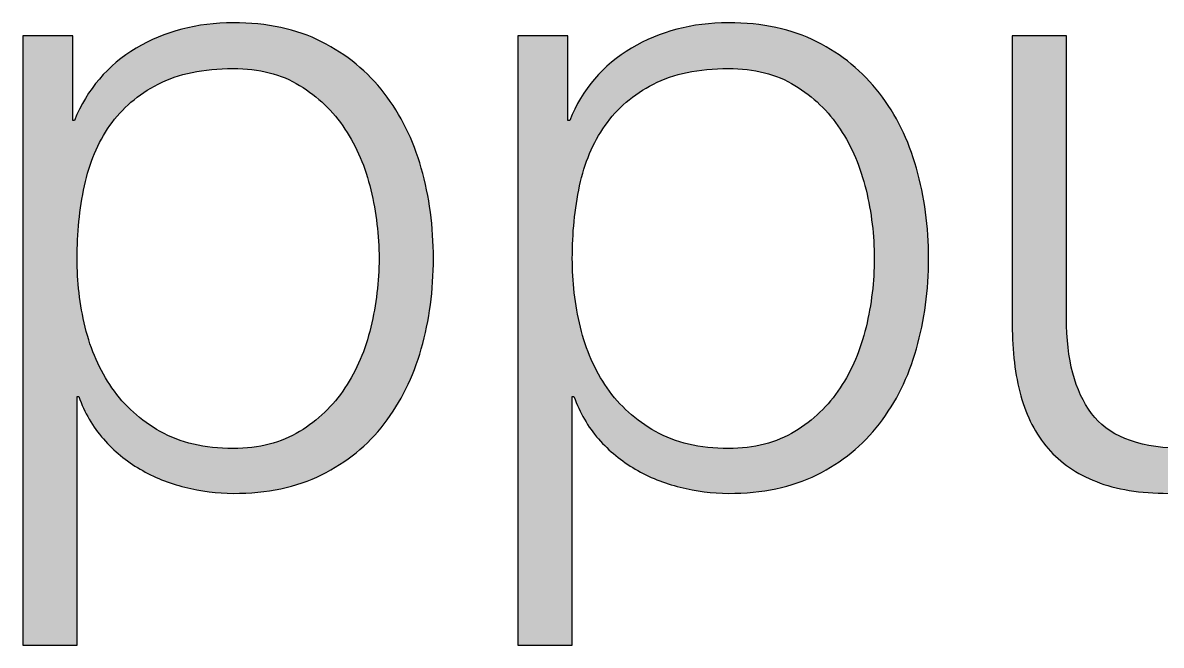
# Paper-space layout 'A0mask (portrait)' of a CAD drawing. Extents: x 0 to 810, y 0 to 1153.
# Drawn here: x 690.42 to 695.54, y 48.52 to 51.32 of the extents above; entities that cross this region are included whole.
import ezdxf
from ezdxf.enums import TextEntityAlignment as Align

# ---------------------------------------------------------------- set-up
doc = ezdxf.new("R2010")
doc.units = 0
doc.layers.get('0').update_dxf_attribs({"linetype": 'CONTINUOUS'})
doc.layers.get('Defpoints').update_dxf_attribs({"linetype": 'CONTINUOUS'})
doc.layers.add('JPP_Mask', color=7, linetype='CONTINUOUS')
doc.styles.add('JPP', font='arial.ttf')

# ---------------------------------------------------------------- blocks, each defined once
blk = doc.blocks.new('A0mask (portrait)')
at = {"true_color": 0x004a91}
h = blk.add_hatch(color=154, dxfattribs=at)
edge = h.paths.add_edge_path(flags=16)
edge.add_spline(control_points=[(691.9839, 50.5652), (691.9593, 50.667), (691.9205, 50.7584), (691.8675, 50.8384), (691.8145, 50.9188), (691.7468, 50.9842), (691.6639, 51.0343), (691.5811, 51.085), (691.4817, 51.1101), (691.3652, 51.1101), (691.2308, 51.1101), (691.1186, 51.0869), (691.0282, 51.04), (690.9373, 50.9936), (690.8654, 50.9316), (690.8109, 50.854), (690.7565, 50.7764), (690.7186, 50.6859), (690.6964, 50.5828), (690.6746, 50.4791), (690.6637, 50.3707), (690.6637, 50.2571), (690.6637, 50.1534), (690.6756, 50.0507), (690.7002, 49.9485), (690.7248, 49.8462), (690.765, 49.7553), (690.8204, 49.6753), (690.8763, 49.5949), (690.9487, 49.53), (691.0377, 49.4794), (691.1271, 49.4292), (691.236, 49.4036), (691.3652, 49.4036), (691.4817, 49.4036), (691.5811, 49.4292), (691.6639, 49.4794), (691.7468, 49.53), (691.8145, 49.5949), (691.8675, 49.6753), (691.9205, 49.7553), (691.9593, 49.8462), (691.9839, 49.9485), (692.0085, 50.0507), (692.0208, 50.1534), (692.0208, 50.2571), (692.0208, 50.3603), (692.0085, 50.463), (691.9839, 50.5652)], knot_values=[0, 0, 0, 0, 1, 1, 1, 2, 2, 2, 3, 3, 3, 4, 4, 4, 5, 5, 5, 6, 6, 6, 7, 7, 7, 8, 8, 8, 9, 9, 9, 10, 10, 10, 11, 11, 11, 12, 12, 12, 13, 13, 13, 14, 14, 14, 15, 15, 15, 16, 16, 16, 16], degree=3, periodic=0)
edge = h.paths.add_edge_path()
edge.add_spline(control_points=[(690.6443, 51.2573), (690.6443, 51.2573), (690.6443, 50.8772), (690.6443, 50.8772), (690.6443, 50.8772), (690.6519, 50.8772), (690.6519, 50.8772), (690.7087, 51.0168), (690.801, 51.1248), (690.9293, 51.201), (691.0571, 51.2772), (691.2024, 51.3155), (691.3652, 51.3155), (691.5181, 51.3155), (691.6502, 51.2871), (691.7629, 51.2303), (691.8755, 51.1735), (691.9693, 51.0964), (692.044, 50.9993), (692.1188, 50.9027), (692.1747, 50.7901), (692.2107, 50.6623), (692.2471, 50.534), (692.2651, 50.3991), (692.2651, 50.2571), (692.2651, 50.1146), (692.2471, 49.9797), (692.2107, 49.8514), (692.1747, 49.7236), (692.1188, 49.6114), (692.044, 49.5144), (691.9693, 49.4173), (691.8755, 49.3411), (691.7629, 49.2853), (691.6502, 49.2299), (691.5181, 49.202), (691.3652, 49.202), (691.2928, 49.202), (691.2204, 49.2114), (691.1484, 49.2294), (691.076, 49.2474), (691.0088, 49.2744), (690.9468, 49.3108), (690.8848, 49.3468), (690.8294, 49.3923), (690.7816, 49.4462), (690.7338, 49.5007), (690.6973, 49.5641), (690.6713, 49.6365), (690.6713, 49.6365), (690.6637, 49.6365), (690.6637, 49.6365), (690.6637, 49.6365), (690.6637, 48.5199), (690.6637, 48.5199), (690.6637, 48.5199), (690.4195, 48.5199), (690.4195, 48.5199), (690.4195, 48.5199), (690.4195, 51.2573), (690.4195, 51.2573), (690.4195, 51.2573), (690.6443, 51.2573), (690.6443, 51.2573)], knot_values=[0, 0, 0, 0, 1, 1, 1, 2, 2, 2, 3, 3, 3, 4, 4, 4, 5, 5, 5, 6, 6, 6, 7, 7, 7, 8, 8, 8, 9, 9, 9, 10, 10, 10, 11, 11, 11, 12, 12, 12, 13, 13, 13, 14, 14, 14, 15, 15, 15, 16, 16, 16, 17, 17, 17, 18, 18, 18, 19, 19, 19, 20, 20, 20, 21, 21, 21, 21], degree=3, periodic=0)
h = blk.add_hatch(color=154, dxfattribs=at)
edge = h.paths.add_edge_path(flags=16)
edge.add_spline(control_points=[(694.2097, 50.5652), (694.185, 50.667), (694.1462, 50.7584), (694.0932, 50.8384), (694.0402, 50.9188), (693.9725, 50.9842), (693.8897, 51.0343), (693.8068, 51.085), (693.7074, 51.1101), (693.591, 51.1101), (693.4565, 51.1101), (693.3444, 51.0869), (693.2539, 51.04), (693.1631, 50.9936), (693.0911, 50.9316), (693.0367, 50.854), (692.9822, 50.7764), (692.9444, 50.6859), (692.9221, 50.5828), (692.9003, 50.4791), (692.8895, 50.3707), (692.8895, 50.2571), (692.8895, 50.1534), (692.9013, 50.0507), (692.9259, 49.9485), (692.9505, 49.8462), (692.9908, 49.7553), (693.0461, 49.6753), (693.102, 49.5949), (693.1744, 49.53), (693.2634, 49.4794), (693.3529, 49.4292), (693.4618, 49.4036), (693.591, 49.4036), (693.7074, 49.4036), (693.8068, 49.4292), (693.8897, 49.4794), (693.9725, 49.53), (694.0402, 49.5949), (694.0932, 49.6753), (694.1462, 49.7553), (694.185, 49.8462), (694.2097, 49.9485), (694.2343, 50.0507), (694.2466, 50.1534), (694.2466, 50.2571), (694.2466, 50.3603), (694.2343, 50.463), (694.2097, 50.5652)], knot_values=[0, 0, 0, 0, 1, 1, 1, 2, 2, 2, 3, 3, 3, 4, 4, 4, 5, 5, 5, 6, 6, 6, 7, 7, 7, 8, 8, 8, 9, 9, 9, 10, 10, 10, 11, 11, 11, 12, 12, 12, 13, 13, 13, 14, 14, 14, 15, 15, 15, 16, 16, 16, 16], degree=3, periodic=0)
edge = h.paths.add_edge_path()
edge.add_spline(control_points=[(692.8701, 51.2573), (692.8701, 51.2573), (692.8701, 50.8772), (692.8701, 50.8772), (692.8701, 50.8772), (692.8776, 50.8772), (692.8776, 50.8772), (692.9344, 51.0168), (693.0267, 51.1248), (693.155, 51.201), (693.2828, 51.2772), (693.4281, 51.3155), (693.591, 51.3155), (693.7439, 51.3155), (693.8759, 51.2871), (693.9886, 51.2303), (694.1013, 51.1735), (694.195, 51.0964), (694.2698, 50.9993), (694.3446, 50.9027), (694.4004, 50.7901), (694.4364, 50.6623), (694.4728, 50.534), (694.4908, 50.3991), (694.4908, 50.2571), (694.4908, 50.1146), (694.4728, 49.9797), (694.4364, 49.8514), (694.4004, 49.7236), (694.3446, 49.6114), (694.2698, 49.5144), (694.195, 49.4173), (694.1013, 49.3411), (693.9886, 49.2853), (693.8759, 49.2299), (693.7439, 49.202), (693.591, 49.202), (693.5186, 49.202), (693.4461, 49.2114), (693.3742, 49.2294), (693.3018, 49.2474), (693.2345, 49.2744), (693.1725, 49.3108), (693.1105, 49.3468), (693.0551, 49.3923), (693.0073, 49.4462), (692.9595, 49.5007), (692.9231, 49.5641), (692.897, 49.6365), (692.897, 49.6365), (692.8895, 49.6365), (692.8895, 49.6365), (692.8895, 49.6365), (692.8895, 48.5199), (692.8895, 48.5199), (692.8895, 48.5199), (692.6452, 48.5199), (692.6452, 48.5199), (692.6452, 48.5199), (692.6452, 51.2573), (692.6452, 51.2573), (692.6452, 51.2573), (692.8701, 51.2573), (692.8701, 51.2573)], knot_values=[0, 0, 0, 0, 1, 1, 1, 2, 2, 2, 3, 3, 3, 4, 4, 4, 5, 5, 5, 6, 6, 6, 7, 7, 7, 8, 8, 8, 9, 9, 9, 10, 10, 10, 11, 11, 11, 12, 12, 12, 13, 13, 13, 14, 14, 14, 15, 15, 15, 16, 16, 16, 17, 17, 17, 18, 18, 18, 19, 19, 19, 20, 20, 20, 21, 21, 21, 21], degree=3, periodic=0)
h = blk.add_hatch(color=154, dxfattribs=at)
edge = h.paths.add_edge_path()
edge.add_spline(control_points=[(696.4917, 49.2564), (696.4917, 49.2564), (696.4917, 49.7567), (696.4917, 50.2569)], knot_values=[19.49999, 19.49999, 19.49999, 19.49999, 19.99998, 19.99998, 19.99998, 19.99998], degree=3, periodic=0)
edge.add_spline(control_points=[(696.4917, 50.2569), (696.4917, 50.7571), (696.4917, 51.2573), (696.4917, 51.2573), (696.4917, 51.2573), (696.4917, 51.2573), (696.4917, 51.2573)], knot_values=[18.999023, 18.999023, 18.999023, 18.999023, 19.499013, 19.499013, 19.499013, 19.49999, 19.49999, 19.49999, 19.49999], degree=3, periodic=0)
edge.add_spline(control_points=[(696.4812, 51.2573), (696.4779, 51.2573), (696.4738, 51.2573), (696.4692, 51.2573)], knot_values=[18.812504, 18.812504, 18.812504, 18.812504, 18.875002, 18.875002, 18.875002, 18.875002], degree=3, periodic=0)
edge.add_spline(control_points=[(696.4692, 51.2573), (696.4645, 51.2573), (696.4593, 51.2573), (696.4536, 51.2573)], knot_values=[18.750005, 18.750005, 18.750005, 18.750005, 18.812504, 18.812504, 18.812504, 18.812504], degree=3, periodic=0)
edge.add_spline(control_points=[(696.4536, 51.2573), (696.4421, 51.2573), (696.4287, 51.2573), (696.4144, 51.2573)], knot_values=[18.625007, 18.625007, 18.625007, 18.625007, 18.750005, 18.750005, 18.750005, 18.750005], degree=3, periodic=0)
edge.add_spline(control_points=[(696.4144, 51.2573), (696.4001, 51.2573), (696.3849, 51.2573), (696.3696, 51.2573)], knot_values=[18.50001, 18.50001, 18.50001, 18.50001, 18.625007, 18.625007, 18.625007, 18.625007], degree=3, periodic=0)
edge.add_spline(control_points=[(696.3696, 51.2573), (696.3391, 51.2573), (696.3085, 51.2573), (696.2856, 51.2573)], knot_values=[18.250015, 18.250015, 18.250015, 18.250015, 18.50001, 18.50001, 18.50001, 18.50001], degree=3, periodic=0)
edge.add_spline(control_points=[(696.2856, 51.2573), (696.2627, 51.2573), (696.2475, 51.2573), (696.2475, 51.2573), (696.2475, 51.2573), (696.2475, 51.2573), (696.2475, 51.2573)], knot_values=[17.999532, 17.999532, 17.999532, 17.999532, 18.249547, 18.249547, 18.249547, 18.250015, 18.250015, 18.250015, 18.250015], degree=3, periodic=0)
edge.add_spline(control_points=[(696.2475, 51.2455), (696.2475, 51.2417), (696.2475, 51.2369), (696.2475, 51.2313)], knot_values=[17.906272, 17.906272, 17.906272, 17.906272, 17.937521, 17.937521, 17.937521, 17.937521], degree=3, periodic=0)
edge.add_spline(control_points=[(696.2475, 51.2313), (696.2475, 51.2257), (696.2475, 51.2193), (696.2475, 51.2122)], knot_values=[17.875022, 17.875022, 17.875022, 17.875022, 17.906272, 17.906272, 17.906272, 17.906272], degree=3, periodic=0)
edge.add_spline(control_points=[(696.2475, 51.2122), (696.2475, 51.1978), (696.2475, 51.1803), (696.2475, 51.1603)], knot_values=[17.812524, 17.812524, 17.812524, 17.812524, 17.875022, 17.875022, 17.875022, 17.875022], degree=3, periodic=0)
edge.add_spline(control_points=[(696.2475, 51.1603), (696.2475, 51.1403), (696.2475, 51.1178), (696.2475, 51.0931)], knot_values=[17.750025, 17.750025, 17.750025, 17.750025, 17.812524, 17.812524, 17.812524, 17.812524], degree=3, periodic=0)
edge.add_spline(control_points=[(696.2475, 51.0931), (696.2475, 51.0439), (696.2475, 50.9864), (696.2475, 50.9248)], knot_values=[17.625028, 17.625028, 17.625028, 17.625028, 17.750025, 17.750025, 17.750025, 17.750025], degree=3, periodic=0)
edge.add_spline(control_points=[(696.2475, 50.9248), (696.2475, 50.8633), (696.2475, 50.7976), (696.2475, 50.7319)], knot_values=[17.50003, 17.50003, 17.50003, 17.50003, 17.625028, 17.625028, 17.625028, 17.625028], degree=3, periodic=0)
edge.add_spline(control_points=[(696.2475, 50.7319), (696.2475, 50.6006), (696.2475, 50.4692), (696.2475, 50.3707)], knot_values=[17.250035, 17.250035, 17.250035, 17.250035, 17.50003, 17.50003, 17.50003, 17.50003], degree=3, periodic=0)
edge.add_spline(control_points=[(696.2475, 50.3707), (696.2475, 50.2721), (696.2475, 50.2064), (696.2475, 50.2064), (696.2475, 50.1056), (696.2356, 50.0067), (696.2124, 49.9096)], knot_values=[16, 16, 16, 16, 16.250035, 16.250035, 16.250035, 17.250035, 17.250035, 17.250035, 17.250035], degree=3, periodic=0)
edge.add_spline(control_points=[(696.2124, 49.9096), (696.1892, 49.8131), (696.1528, 49.7269), (696.104, 49.6521)], knot_values=[15, 15, 15, 15, 16, 16, 16, 16], degree=3, periodic=0)
edge.add_spline(control_points=[(696.104, 49.6521), (696.0548, 49.5769), (695.9928, 49.5168), (695.9175, 49.4718)], knot_values=[14, 14, 14, 14, 15, 15, 15, 15], degree=3, periodic=0)
edge.add_spline(control_points=[(695.9175, 49.4718), (695.8427, 49.4263), (695.7523, 49.4036), (695.6463, 49.4036)], knot_values=[13, 13, 13, 13, 14, 14, 14, 14], degree=3, periodic=0)
edge.add_spline(control_points=[(695.6463, 49.4036), (695.4522, 49.4036), (695.3159, 49.4505), (695.2373, 49.5433)], knot_values=[12, 12, 12, 12, 13, 13, 13, 13], degree=3, periodic=0)
edge.add_spline(control_points=[(695.2373, 49.5433), (695.1583, 49.6365), (695.1161, 49.7733), (695.1109, 49.9546)], knot_values=[11, 11, 11, 11, 12, 12, 12, 12], degree=3, periodic=0)
edge.add_spline(control_points=[(695.1109, 49.9546), (695.1109, 49.9546), (695.1109, 51.2573), (695.1109, 51.2573), (695.1109, 51.2573), (695.0499, 51.2573), (694.9888, 51.2573)], knot_values=[9.5, 9.5, 9.5, 9.5, 10.5, 10.5, 10.5, 11, 11, 11, 11], degree=3, periodic=0)
edge.add_spline(control_points=[(694.9888, 51.2573), (694.9277, 51.2573), (694.8667, 51.2573), (694.8667, 51.2573), (694.8667, 51.2573), (694.8667, 50.9326), (694.8667, 50.6078)], knot_values=[8.5, 8.5, 8.5, 8.5, 9, 9, 9, 9.5, 9.5, 9.5, 9.5], degree=3, periodic=0)
edge.add_spline(control_points=[(694.8667, 50.6078), (694.8667, 50.2831), (694.8667, 49.9584), (694.8667, 49.9584), (694.8667, 49.8391), (694.8799, 49.7336), (694.9055, 49.6403)], knot_values=[7, 7, 7, 7, 7.5, 7.5, 7.5, 8.5, 8.5, 8.5, 8.5], degree=3, periodic=0)
edge.add_spline(control_points=[(694.9055, 49.6403), (694.9315, 49.547), (694.9722, 49.4685), (695.0276, 49.4036)], knot_values=[6, 6, 6, 6, 7, 7, 7, 7], degree=3, periodic=0)
edge.add_spline(control_points=[(695.0276, 49.4036), (695.0835, 49.3392), (695.1559, 49.2895), (695.2449, 49.2545), (695.3339, 49.2195), (695.4418, 49.202), (695.5687, 49.202)], knot_values=[4, 4, 4, 4, 5, 5, 5, 6, 6, 6, 6], degree=3, periodic=0)
edge.add_spline(control_points=[(695.5687, 49.202), (695.7187, 49.202), (695.8551, 49.2375), (695.9777, 49.3089)], knot_values=[3, 3, 3, 3, 4, 4, 4, 4], degree=3, periodic=0)
edge.add_spline(control_points=[(695.9777, 49.3089), (696.1007, 49.38), (696.1944, 49.4827), (696.2588, 49.6171)], knot_values=[2, 2, 2, 2, 3, 3, 3, 3], degree=3, periodic=0)
edge.add_spline(control_points=[(696.2669, 49.6171), (696.2669, 49.6171), (696.2669, 49.5269), (696.2669, 49.4368)], knot_values=[0.5, 0.5, 0.5, 0.5, 1, 1, 1, 1], degree=3, periodic=0)
edge.add_spline(control_points=[(696.2669, 49.4368), (696.2669, 49.3466), (696.2669, 49.2564), (696.2669, 49.2564), (696.2669, 49.2564), (696.2809, 49.2564), (696.302, 49.2564)], knot_values=[20.749965, 20.749965, 20.749965, 20.749965, 21.249965, 21.249965, 21.249965, 21.5, 21.5, 21.5, 21.5], degree=3, periodic=0)
edge.add_spline(control_points=[(696.302, 49.2564), (696.3231, 49.2564), (696.3512, 49.2564), (696.3793, 49.2564)], knot_values=[20.49997, 20.49997, 20.49997, 20.49997, 20.749965, 20.749965, 20.749965, 20.749965], degree=3, periodic=0)
edge.add_spline(control_points=[(696.3793, 49.2564), (696.3934, 49.2564), (696.4074, 49.2564), (696.4206, 49.2564)], knot_values=[20.374972, 20.374972, 20.374972, 20.374972, 20.49997, 20.49997, 20.49997, 20.49997], degree=3, periodic=0)
edge.add_spline(control_points=[(696.4206, 49.2564), (696.4338, 49.2564), (696.4461, 49.2564), (696.4566, 49.2564)], knot_values=[20.249975, 20.249975, 20.249975, 20.249975, 20.374972, 20.374972, 20.374972, 20.374972], degree=3, periodic=0)
edge.add_spline(control_points=[(696.471, 49.2564), (696.4753, 49.2564), (696.479, 49.2564), (696.4821, 49.2564)], knot_values=[20.124977, 20.124977, 20.124977, 20.124977, 20.187476, 20.187476, 20.187476, 20.187476], degree=3, periodic=0)
edge.add_spline(control_points=[(696.4917, 49.2564), (696.4917, 49.2564), (696.4917, 49.2564), (696.4917, 49.2564), (696.4917, 49.2564), (696.4917, 49.2564), (696.4917, 49.2564)], knot_values=[19.99998, 19.99998, 19.99998, 19.99998, 20, 20, 20, 20.001445, 20.001445, 20.001445, 20.001445], degree=3, periodic=0)
at = {"layer": 'Defpoints', "color": 154, "true_color": 0x004a91}
for points, knots in [([(690.6443, 51.2573), (690.6443, 51.2573), (690.6443, 50.8772), (690.6443, 50.8772), (690.6443, 50.8772), (690.6519, 50.8772), (690.6519, 50.8772), (690.7087, 51.0168), (690.801, 51.1248), (690.9293, 51.201), (691.0571, 51.2772), (691.2024, 51.3155), (691.3652, 51.3155), (691.5181, 51.3155), (691.6502, 51.2871), (691.7629, 51.2303), (691.8755, 51.1735), (691.9693, 51.0964), (692.044, 50.9993), (692.1188, 50.9027), (692.1747, 50.7901), (692.2107, 50.6623), (692.2471, 50.534), (692.2651, 50.3991), (692.2651, 50.2571), (692.2651, 50.1146), (692.2471, 49.9797), (692.2107, 49.8514), (692.1747, 49.7236), (692.1188, 49.6114), (692.044, 49.5144), (691.9693, 49.4173), (691.8755, 49.3411), (691.7629, 49.2853), (691.6502, 49.2299), (691.5181, 49.202), (691.3652, 49.202), (691.2928, 49.202), (691.2204, 49.2114), (691.1484, 49.2294), (691.076, 49.2474), (691.0088, 49.2744), (690.9468, 49.3108), (690.8848, 49.3468), (690.8294, 49.3923), (690.7816, 49.4462), (690.7338, 49.5007), (690.6973, 49.5641), (690.6713, 49.6365), (690.6713, 49.6365), (690.6637, 49.6365), (690.6637, 49.6365), (690.6637, 49.6365), (690.6637, 48.5199), (690.6637, 48.5199), (690.6637, 48.5199), (690.4195, 48.5199), (690.4195, 48.5199), (690.4195, 48.5199), (690.4195, 51.2573), (690.4195, 51.2573), (690.4195, 51.2573), (690.6443, 51.2573), (690.6443, 51.2573)], [0, 0, 0, 0, 1, 1, 1, 2, 2, 2, 3, 3, 3, 4, 4, 4, 5, 5, 5, 6, 6, 6, 7, 7, 7, 8, 8, 8, 9, 9, 9, 10, 10, 10, 11, 11, 11, 12, 12, 12, 13, 13, 13, 14, 14, 14, 15, 15, 15, 16, 16, 16, 17, 17, 17, 18, 18, 18, 19, 19, 19, 20, 20, 20, 21, 21, 21, 21]), ([(692.8701, 51.2573), (692.8701, 51.2573), (692.8701, 50.8772), (692.8701, 50.8772), (692.8701, 50.8772), (692.8776, 50.8772), (692.8776, 50.8772), (692.9344, 51.0168), (693.0267, 51.1248), (693.155, 51.201), (693.2828, 51.2772), (693.4281, 51.3155), (693.591, 51.3155), (693.7439, 51.3155), (693.8759, 51.2871), (693.9886, 51.2303), (694.1013, 51.1735), (694.195, 51.0964), (694.2698, 50.9993), (694.3446, 50.9027), (694.4004, 50.7901), (694.4364, 50.6623), (694.4728, 50.534), (694.4908, 50.3991), (694.4908, 50.2571), (694.4908, 50.1146), (694.4728, 49.9797), (694.4364, 49.8514), (694.4004, 49.7236), (694.3446, 49.6114), (694.2698, 49.5144), (694.195, 49.4173), (694.1013, 49.3411), (693.9886, 49.2853), (693.8759, 49.2299), (693.7439, 49.202), (693.591, 49.202), (693.5186, 49.202), (693.4461, 49.2114), (693.3742, 49.2294), (693.3018, 49.2474), (693.2345, 49.2744), (693.1725, 49.3108), (693.1105, 49.3468), (693.0551, 49.3923), (693.0073, 49.4462), (692.9595, 49.5007), (692.9231, 49.5641), (692.897, 49.6365), (692.897, 49.6365), (692.8895, 49.6365), (692.8895, 49.6365), (692.8895, 49.6365), (692.8895, 48.5199), (692.8895, 48.5199), (692.8895, 48.5199), (692.6452, 48.5199), (692.6452, 48.5199), (692.6452, 48.5199), (692.6452, 51.2573), (692.6452, 51.2573), (692.6452, 51.2573), (692.8701, 51.2573), (692.8701, 51.2573)], [0, 0, 0, 0, 1, 1, 1, 2, 2, 2, 3, 3, 3, 4, 4, 4, 5, 5, 5, 6, 6, 6, 7, 7, 7, 8, 8, 8, 9, 9, 9, 10, 10, 10, 11, 11, 11, 12, 12, 12, 13, 13, 13, 14, 14, 14, 15, 15, 15, 16, 16, 16, 17, 17, 17, 18, 18, 18, 19, 19, 19, 20, 20, 20, 21, 21, 21, 21]), ([(696.2669, 49.2564), (696.2669, 49.2564), (696.2669, 49.6171), (696.2669, 49.6171), (696.2669, 49.6171), (696.2588, 49.6171), (696.2588, 49.6171), (696.1944, 49.4827), (696.1007, 49.38), (695.9777, 49.3089), (695.8551, 49.2375), (695.7187, 49.202), (695.5687, 49.202), (695.4418, 49.202), (695.3339, 49.2195), (695.2449, 49.2545), (695.1559, 49.2895), (695.0835, 49.3392), (695.0276, 49.4036), (694.9722, 49.4685), (694.9315, 49.547), (694.9055, 49.6403), (694.8799, 49.7336), (694.8667, 49.8391), (694.8667, 49.9584), (694.8667, 49.9584), (694.8667, 51.2573), (694.8667, 51.2573), (694.8667, 51.2573), (695.1109, 51.2573), (695.1109, 51.2573), (695.1109, 51.2573), (695.1109, 49.9546), (695.1109, 49.9546), (695.1161, 49.7733), (695.1583, 49.6365), (695.2373, 49.5433), (695.3159, 49.4505), (695.4522, 49.4036), (695.6463, 49.4036), (695.7523, 49.4036), (695.8427, 49.4263), (695.9175, 49.4718), (695.9928, 49.5168), (696.0548, 49.5769), (696.104, 49.6521), (696.1528, 49.7269), (696.1892, 49.8131), (696.2124, 49.9096), (696.2356, 50.0067), (696.2475, 50.1056), (696.2475, 50.2064), (696.2475, 50.2064), (696.2475, 51.2573), (696.2475, 51.2573), (696.2475, 51.2573), (696.4917, 51.2573), (696.4917, 51.2573), (696.4917, 51.2573), (696.4917, 49.2564), (696.4917, 49.2564), (696.4917, 49.2564), (696.2669, 49.2564), (696.2669, 49.2564)], [0, 0, 0, 0, 1, 1, 1, 2, 2, 2, 3, 3, 3, 4, 4, 4, 5, 5, 5, 6, 6, 6, 7, 7, 7, 8, 8, 8, 9, 9, 9, 10, 10, 10, 11, 11, 11, 12, 12, 12, 13, 13, 13, 14, 14, 14, 15, 15, 15, 16, 16, 16, 17, 17, 17, 18, 18, 18, 19, 19, 19, 20, 20, 20, 21, 21, 21, 21]), ([(691.9839, 50.5652), (691.9593, 50.667), (691.9205, 50.7584), (691.8675, 50.8384), (691.8145, 50.9188), (691.7468, 50.9842), (691.6639, 51.0343), (691.5811, 51.085), (691.4817, 51.1101), (691.3652, 51.1101), (691.2308, 51.1101), (691.1186, 51.0869), (691.0282, 51.04), (690.9373, 50.9936), (690.8654, 50.9316), (690.8109, 50.854), (690.7565, 50.7764), (690.7186, 50.6859), (690.6964, 50.5828), (690.6746, 50.4791), (690.6637, 50.3707), (690.6637, 50.2571), (690.6637, 50.1534), (690.6756, 50.0507), (690.7002, 49.9485), (690.7248, 49.8462), (690.765, 49.7553), (690.8204, 49.6753), (690.8763, 49.5949), (690.9487, 49.53), (691.0377, 49.4794), (691.1271, 49.4292), (691.236, 49.4036), (691.3652, 49.4036), (691.4817, 49.4036), (691.5811, 49.4292), (691.6639, 49.4794), (691.7468, 49.53), (691.8145, 49.5949), (691.8675, 49.6753), (691.9205, 49.7553), (691.9593, 49.8462), (691.9839, 49.9485), (692.0085, 50.0507), (692.0208, 50.1534), (692.0208, 50.2571), (692.0208, 50.3603), (692.0085, 50.463), (691.9839, 50.5652)], [0, 0, 0, 0, 1, 1, 1, 2, 2, 2, 3, 3, 3, 4, 4, 4, 5, 5, 5, 6, 6, 6, 7, 7, 7, 8, 8, 8, 9, 9, 9, 10, 10, 10, 11, 11, 11, 12, 12, 12, 13, 13, 13, 14, 14, 14, 15, 15, 15, 16, 16, 16, 16]), ([(694.2097, 50.5652), (694.185, 50.667), (694.1462, 50.7584), (694.0932, 50.8384), (694.0402, 50.9188), (693.9725, 50.9842), (693.8897, 51.0343), (693.8068, 51.085), (693.7074, 51.1101), (693.591, 51.1101), (693.4565, 51.1101), (693.3444, 51.0869), (693.2539, 51.04), (693.1631, 50.9936), (693.0911, 50.9316), (693.0367, 50.854), (692.9822, 50.7764), (692.9444, 50.6859), (692.9221, 50.5828), (692.9003, 50.4791), (692.8895, 50.3707), (692.8895, 50.2571), (692.8895, 50.1534), (692.9013, 50.0507), (692.9259, 49.9485), (692.9505, 49.8462), (692.9908, 49.7553), (693.0461, 49.6753), (693.102, 49.5949), (693.1744, 49.53), (693.2634, 49.4794), (693.3529, 49.4292), (693.4618, 49.4036), (693.591, 49.4036), (693.7074, 49.4036), (693.8068, 49.4292), (693.8897, 49.4794), (693.9725, 49.53), (694.0402, 49.5949), (694.0932, 49.6753), (694.1462, 49.7553), (694.185, 49.8462), (694.2097, 49.9485), (694.2343, 50.0507), (694.2466, 50.1534), (694.2466, 50.2571), (694.2466, 50.3603), (694.2343, 50.463), (694.2097, 50.5652)], [0, 0, 0, 0, 1, 1, 1, 2, 2, 2, 3, 3, 3, 4, 4, 4, 5, 5, 5, 6, 6, 6, 7, 7, 7, 8, 8, 8, 9, 9, 9, 10, 10, 10, 11, 11, 11, 12, 12, 12, 13, 13, 13, 14, 14, 14, 15, 15, 15, 16, 16, 16, 16])]:
    blk.add_open_spline(points, degree=3, knots=knots, dxfattribs=at)
at = {"color": 7, "style": 'JPP'}
for tag, p in [('Client', (743, 115)), ('Project1', (743, 90)), ('Project2', (743, 82.5)), ('Project3', (743, 75)), ('Title1', (743, 57.5)), ('Title2', (743, 50)), ('Title3', (743, 42.5)), ('Status', (635, 7.5))]:
    blk.add_attdef(tag, text='', height=3.5, dxfattribs=at).set_placement(p, align=Align.MIDDLE_LEFT)
at = {"color": 2, "style": 'JPP'}
for tag, p in [('Scale', (662.5, 25)), ('Checked', (752.5, 25)), ('Drawn', (707.5, 25)), ('Date', (797.5, 25))]:
    blk.add_attdef(tag, text='', height=2, dxfattribs=at).set_placement(p, align=Align.MIDDLE_CENTER)
at = {"color": 6, "style": 'JPP'}
for tag, p in [('Ref', (725, 7.5)), ('DrgNo.', (767, 7.5))]:
    blk.add_attdef(tag, text='', height=4, dxfattribs=at).set_placement(p, align=Align.MIDDLE_LEFT)
blk.add_attdef('Rev', text='', height=4, dxfattribs=at).set_placement((801.2747, 7.5), align=Align.MIDDLE_CENTER)

psp = doc.layouts.new('A0mask (portrait)')

# ---------------------------------------------------------------- block references
at = {"layer": 'JPP_Mask'}
psp.add_blockref('A0mask (portrait)', (0, 0), dxfattribs=at)

doc.saveas('drawing.dxf')
